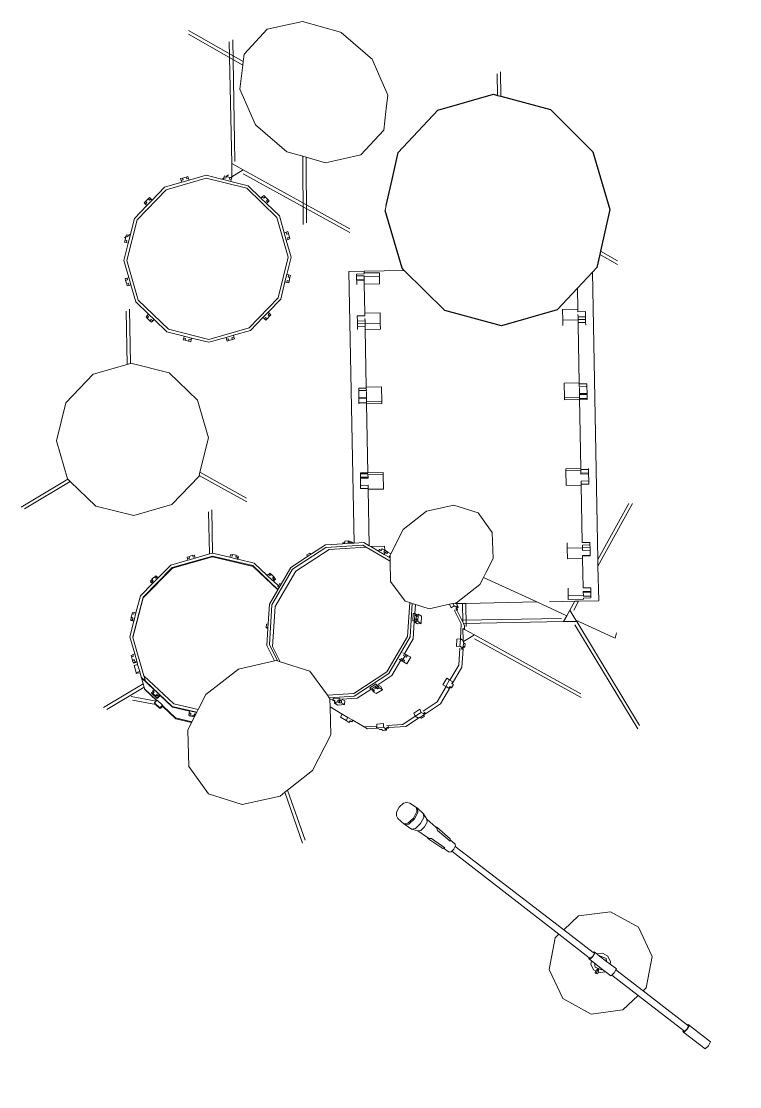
# Model space of a CAD drawing. Header units: millimetres. Extents: x 5003 to 5214, y 13585 to 13775.
# Drawn here: x 5008.7 to 5077.5, y 13588 to 13690 of the extents above; entities that cross this region are included whole.
import ezdxf

# ---------------------------------------------------------------- set-up
doc = ezdxf.new("R2010")
doc.units = ezdxf.units.MM
doc.layers.add('Musical Equipment', color=65, linetype='Continuous')

# ---------------------------------------------------------------- blocks, each defined once
blk = doc.blocks.new('Drum Kit')
at = {"lineweight": 0}
for p, q in [((-20.51, 21.57), (-30.49, 27.59)), ((-20.83, 21.4), (-30.81, 27.42)), ((-9.21, 26.92), (-15.21, 23.61)), ((-14.58, 23.6), (-9.22, 26.56)), ((-22.11, 25.26), (-21.61, 25.4)), ((-22.03, 25.04), (-22.11, 25.26)), ((-22.03, 25.04), (-20.39, 21.5)), ((14.62, 23.78), (13.67, 25.49)), ((14.94, 23.85), (14.04, 25.49)), ((-18.54, 23.68), (-18.58, 21.75)), ((-18.54, 23.68), (-15.21, 23.61)), ((-15.21, 23.61), (-14.58, 23.6)), ((-14.58, 23.6), (12.93, 23.07)), ((-18.26, 22.94), (-18.27, 22.21)), ((-18.08, 22.94), (-18.26, 22.94)), ((-18.08, 22.94), (-18.09, 22.21)), ((-18.08, 22.94), (-17.72, 22.93)), ((-17.72, 22.93), (-17.74, 22.2)), ((-17.63, 22.93), (-17.72, 22.93)), ((-17.65, 22.2), (-17.63, 22.93)), ((-17.28, 22.92), (-17.63, 22.93)), ((-17.3, 22.19), (-17.28, 22.92)), ((-14.23, 22.86), (-14.24, 22.14)), ((-14.19, 22.86), (-14.23, 22.86)), ((-14.19, 22.86), (-14.21, 22.13)), ((-13.7, 22.85), (-14.19, 22.86)), ((-13.7, 22.85), (-13.71, 22.13)), ((-13.7, 22.85), (-13.44, 22.85)), ((-13.44, 22.85), (-13.45, 22.12)), ((-13.19, 22.84), (-13.44, 22.85)), ((-13.21, 22.12), (-13.19, 22.84)), ((-12.94, 22.84), (-13.19, 22.84)), ((-12.95, 22.11), (-12.94, 22.84)), ((-7.36, 22.73), (-7.38, 22)), ((-7.06, 22.73), (-7.36, 22.73)), ((-7.06, 22.73), (-7.07, 22)), ((-6.38, 22.71), (-7.06, 22.73)), ((-6.38, 22.71), (-6.4, 21.98)), ((-6.38, 22.71), (-6.29, 22.71)), ((-6.29, 22.71), (-6.3, 21.98)), ((-5.95, 22.7), (-6.29, 22.71)), ((-5.97, 21.98), (-5.95, 22.7)), ((-5.86, 22.7), (-5.95, 22.7)), ((0.75, 22.58), (0.7, 20.39)), ((0.75, 22.58), (0.84, 22.57)), ((0.84, 22.57), (0.83, 21.85)), ((1.23, 22.57), (0.84, 22.57)), ((1.23, 22.57), (1.22, 21.84)), ((1.33, 22.57), (1.23, 22.57)), ((1.33, 22.57), (1.32, 21.84)), ((2.01, 22.55), (1.33, 22.57)), ((2.01, 22.55), (1.99, 21.82)), ((2.25, 22.55), (2.01, 22.55)), ((2.23, 21.82), (2.25, 22.55)), ((-22.18, 11.78), (-27.81, 21.99)), ((-21.81, 11.77), (-27.45, 21.98)), ((-20.51, 21.57), (-20.53, 20.31)), ((-20.39, 21.5), (-20.51, 21.57)), ((-19.58, 21.01), (-20.39, 21.5)), ((-18.58, 21.75), (-19.42, 21.29)), ((-18.58, 21.39), (-18.58, 21.75)), ((-18.38, 22.21), (-18.41, 20.76)), ((-18.27, 22.21), (-18.38, 22.21)), ((-18.09, 22.21), (-18, 22.21)), ((-18.03, 20.75), (-18, 22.21)), ((-18, 22.21), (-17.74, 22.2)), ((-17.74, 22.2), (-17.65, 22.2)), ((-17.3, 22.19), (-14.5, 22.14)), ((-14.5, 22.14), (-14.52, 20.68)), ((-14.24, 22.14), (-14.5, 22.14)), ((-14.21, 22.13), (-14.24, 22.14)), ((-13.71, 22.13), (-13.46, 22.12)), ((-13.49, 20.66), (-13.46, 22.12)), ((-13.46, 22.12), (-13.45, 22.12)), ((-13.45, 22.12), (-13.21, 22.12)), ((-12.95, 22.11), (-7.47, 22.01)), ((-7.47, 22.01), (-7.5, 20.55)), ((-7.38, 22), (-7.47, 22.01)), ((-7.07, 22), (-7.38, 22)), ((-6.4, 21.98), (-6.3, 21.98)), ((-6.3, 21.98), (-6.06, 21.98)), ((-6.09, 20.52), (-6.06, 21.98)), ((-6.06, 21.98), (-5.97, 21.98)), ((-5.9, 20.52), (-5.87, 21.97)), ((-5.87, 21.97), (0.83, 21.85)), ((0.92, 21.84), (0.83, 21.85)), ((0.92, 21.84), (0.89, 20.39)), ((1.22, 21.84), (0.92, 21.84)), ((1.32, 21.84), (1.22, 21.84)), ((1.32, 21.84), (1.9, 21.83)), ((1.99, 21.82), (2.23, 21.82)), ((2.23, 21.82), (2.33, 21.82)), ((2.3, 20.36), (2.33, 21.82)), ((7.85, 21.71), (2.33, 21.82)), ((7.85, 21.71), (8.11, 21.71)), ((7.87, 22.44), (8.13, 22.43)), ((8.13, 22.43), (8.11, 21.71)), ((8.37, 21.7), (8.11, 21.71)), ((8.41, 22.43), (8.13, 22.43)), ((8.37, 21.7), (8.34, 20.24)), ((8.4, 21.7), (8.37, 21.7)), ((8.41, 22.43), (8.4, 21.7)), ((8.66, 21.7), (8.4, 21.7)), ((8.67, 22.42), (8.41, 22.43)), ((8.67, 22.42), (8.66, 21.7)), ((8.66, 21.7), (8.89, 21.69)), ((9.17, 22.41), (8.67, 22.42)), ((9.17, 22.41), (9.15, 21.69)), ((9.15, 21.69), (9.4, 21.68)), ((9.37, 20.22), (9.4, 21.68)), ((11.4, 21.64), (9.4, 21.68)), ((-20.53, 20.31), (-19.98, 20.62)), ((-19.98, 20.62), (-19.51, 20.87)), ((-19.98, 20.62), (-18.65, 17.76)), ((-19.43, 20.92), (-19.58, 21.01)), ((-19.51, 20.87), (-19.43, 20.92)), ((-18.58, 21.39), (-19.43, 20.92)), ((-18.63, 18.97), (-18.58, 21.39)), ((-18.41, 20.76), (-18.03, 20.75)), ((-17.32, 20.74), (-18.03, 20.75)), ((-14.52, 20.68), (-13.49, 20.66)), ((-12.98, 20.65), (-13.49, 20.66)), ((-7.5, 20.55), (-6.09, 20.52)), ((-5.9, 20.52), (-6.09, 20.52)), ((-20.53, 20.31), (-20.71, 10.72)), ((-20.22, 20.12), (-20.4, 10.57)), ((0.7, 20.39), (0.89, 20.39)), ((0.89, 20.39), (2.3, 20.36)), ((7.83, 20.25), (8.34, 20.24)), ((8.34, 20.24), (9.37, 20.22)), ((-18.65, 17.76), (-18.78, 10.94)), ((-18.65, 17.76), (-16.29, 12.65)), ((29.79, 14.31), (32.13, 14.26)), ((-14.5, 13.56), (-15.81, 12.89)), ((-12, 13.49), (-14.5, 13.56)), ((-10.12, 12.12), (-12, 13.49)), ((29.87, 13.99), (31.94, 13.95)), ((-16.97, 12.3), (-18.72, 10.06)), ((-16.29, 12.65), (-16.97, 12.3)), ((-15.81, 12.89), (-16.29, 12.65)), ((-21.81, 11.77), (-22.44, 10.73)), ((-21.28, 10.81), (-21.81, 11.77)), ((-9.38, 9.81), (-10.12, 12.12)), ((-24.89, 10.58), (-26.49, 9.64)), ((-24.71, 10.27), (-26.14, 9.43)), ((-23.16, 10.69), (-24.89, 10.58)), ((-23.08, 10.37), (-24.71, 10.27)), ((-23.17, 10.53), (-23.16, 10.69)), ((-23.07, 10.53), (-23.16, 10.69)), ((-23.06, 10.69), (-23.07, 10.53)), ((-22.99, 10.7), (-23.06, 10.69)), ((-22.88, 10.38), (-23.06, 10.69)), ((-22.98, 10.86), (-22.99, 10.7)), ((-22.89, 10.7), (-22.99, 10.7)), ((-22.98, 10.86), (-22.65, 10.88)), ((-22.98, 10.86), (-22.89, 10.7)), ((-22.9, 10.06), (-22.88, 10.38)), ((-22.66, 10.72), (-22.89, 10.7)), ((-22.18, 10.43), (-22.88, 10.38)), ((-22.65, 10.88), (-22.56, 10.73)), ((-22.56, 10.73), (-22.44, 10.73)), ((-22.44, 10.73), (-22.46, 10.69)), ((-22.46, 10.69), (-22.34, 10.69)), ((-22.34, 10.69), (-22.18, 10.43)), ((-22.34, 10.69), (-21.2, 10.67)), ((-22.2, 10.1), (-22.18, 10.43)), ((-20.75, 10.52), (-22.18, 10.43)), ((-20.94, 10.83), (-21.28, 10.81)), ((-21.2, 10.67), (-21.28, 10.81)), ((-18.78, 10.94), (-21.01, 10.98)), ((-20.71, 10.72), (-20.94, 10.83)), ((-19.39, 9.85), (-20.75, 10.52)), ((-20.58, 10.66), (-20.71, 10.72)), ((-20.4, 10.57), (-20.58, 10.66)), ((-18.79, 10.62), (-20.58, 10.66)), ((-19.43, 10.09), (-20.4, 10.57)), ((-19.15, 10.23), (-19.25, 10.08)), ((-19.15, 10.23), (-18.87, 10.09)), ((-19.15, 10.23), (-19.06, 10.07)), ((-18.79, 10.62), (-18.8, 9.97)), ((-18.78, 10.94), (-18.79, 10.62)), ((-26.79, 9.47), (-28.4, 8.53)), ((-26.93, 9.36), (-26.78, 9.45)), ((-26.92, 9.34), (-26.93, 9.36)), ((-26.77, 9.43), (-26.92, 9.34)), ((-26.76, 9.07), (-26.92, 9.34)), ((-26.86, 9.58), (-26.56, 9.76)), ((-26.86, 9.58), (-26.79, 9.47)), ((-26.79, 9.47), (-26.78, 9.45)), ((-26.78, 9.45), (-26.77, 9.43)), ((-26.11, 9.39), (-26.74, 9.03)), ((-26.56, 9.76), (-26.49, 9.64)), ((-26.49, 9.64), (-26.48, 9.62)), ((-26.48, 9.62), (-26.31, 9.72)), ((-26.48, 9.62), (-26.47, 9.6)), ((-26.47, 9.6), (-26.3, 9.7)), ((-26.31, 9.72), (-26.3, 9.7)), ((-26.3, 9.7), (-26.14, 9.43)), ((-26.14, 9.43), (-26.11, 9.39)), ((-25.96, 9.12), (-26.11, 9.39)), ((-22.2, 10.1), (-22.9, 10.06)), ((-19.48, 10), (-19.43, 10.09)), ((-19.43, 10.09), (-19.39, 10.15)), ((-19.39, 10.15), (-19.25, 10.08)), ((-19.29, 10), (-19.39, 10.15)), ((-18.87, 9.38), (-19.31, 7.43)), ((-19.24, 10.08), (-19.29, 10)), ((-19.25, 10.08), (-19.24, 10.08)), ((-19.2, 10.14), (-19.24, 10.08)), ((-19.21, 9.54), (-19.02, 9.83)), ((-18.87, 9.38), (-19.21, 9.54)), ((-19.02, 9.83), (-19.2, 10.14)), ((-19.06, 10.07), (-19.2, 10.14)), ((-18.8, 9.72), (-19.02, 9.83)), ((-18.87, 10.09), (-18.8, 9.97)), ((-18.8, 9.72), (-18.87, 9.38)), ((-18.8, 9.97), (-18.78, 9.94)), ((-18.75, 9.92), (-18.8, 9.72)), ((-18.78, 9.94), (-18.75, 9.92)), ((-18.72, 10.06), (-18.75, 9.92)), ((-9.96, 7.18), (-9.38, 9.81)), ((-28.4, 8.53), (-29.35, 7.08)), ((-28.22, 8.22), (-29.11, 6.86)), ((-26.76, 9.07), (-28.22, 8.22)), ((-26.74, 9.03), (-26.76, 9.07)), ((-26.58, 8.76), (-26.74, 9.03)), ((-25.96, 9.12), (-26.58, 8.76)), ((-19.31, 7.43), (-18.88, 6.13)), ((-11.72, 4.94), (-9.96, 7.18)), ((-29.78, 6.42), (-30.57, 5.22)), ((-29.78, 6.71), (-29.6, 6.99)), ((-29.78, 6.71), (-29.69, 6.56)), ((-29.69, 6.56), (-29.78, 6.42)), ((-29.6, 6.11), (-29.78, 6.42)), ((-29.51, 6.84), (-29.64, 6.64)), ((-29.6, 6.99), (-29.51, 6.84)), ((-29.6, 6.99), (-29.45, 6.92)), ((-29.22, 6.69), (-29.6, 6.11)), ((-29.51, 6.84), (-29.45, 6.92)), ((-29.45, 6.92), (-29.4, 7)), ((-29.4, 7), (-29.35, 7.08)), ((-29.4, 7), (-29.22, 6.69)), ((-29.4, 7), (-29.26, 6.93)), ((-29.2, 7.01), (-29.35, 7.08)), ((-29.35, 7.08), (-29.26, 6.93)), ((-28.93, 6.55), (-29.31, 5.97)), ((-28.93, 6.55), (-29.22, 6.69)), ((-20.73, 6.33), (-20.71, 6.66)), ((-20.73, 6.33), (-20.55, 6.02)), ((-20.02, 6.7), (-20.71, 6.66)), ((-20.71, 6.66), (-20.53, 6.35)), ((-20.53, 6.35), (-20.54, 6.19)), ((-20.37, 6.2), (-20.54, 6.19)), ((-20.54, 6.19), (-20.45, 6.03)), ((-20.36, 6.36), (-20.53, 6.35)), ((-20.36, 6.36), (-20.37, 6.2)), ((-20.28, 6.04), (-20.37, 6.2)), ((-20.03, 6.38), (-20.36, 6.36)), ((-20.27, 6.2), (-20.36, 6.36)), ((-20.27, 6.2), (-20.28, 6.04)), ((-20.27, 6.2), (-19.94, 6.22)), ((-20.03, 6.38), (-19.83, 6.39)), ((-19.94, 6.22), (-20.03, 6.38)), ((-19.83, 6.39), (-20.02, 6.7)), ((-19.94, 6.22), (-19.95, 6.06)), ((-19.94, 6.22), (-19.84, 6.23)), ((-19.83, 6.39), (-19.84, 6.23)), ((-19.75, 6.07), (-19.84, 6.23)), ((-18.88, 6.13), (-19.75, 6.07)), ((-18.88, 6.13), (-18.78, 5.81)), ((-30.57, 5.22), (-30.67, 3.54)), ((-29.6, 6.11), (-30.39, 4.91)), ((-29.31, 5.97), (-29.6, 6.11)), ((-25.51, 3.57), (-22, 5.61)), ((-25.33, 3.4), (-21.94, 5.37)), ((-23.95, 5.67), (-24.57, 5.31)), ((-24.57, 5.31), (-24.39, 4.99)), ((-23.77, 5.36), (-23.95, 5.67)), ((-23.94, 5.25), (-23.77, 5.36)), ((-23.94, 5.25), (-23.86, 5.12)), ((-23.86, 5.12), (-23.69, 5.22)), ((-23.85, 5.1), (-23.86, 5.12)), ((-23.77, 5.36), (-23.69, 5.22)), ((-23.61, 5.09), (-23.69, 5.22)), ((-22.18, 5.92), (-23.61, 5.09)), ((-20.55, 6.02), (-22.18, 5.92)), ((-18.78, 5.81), (-22, 5.61)), ((-18.7, 5.58), (-21.94, 5.37)), ((-20.46, 5.87), (-20.45, 6.03)), ((-20.46, 5.87), (-19.76, 5.91)), ((-20.45, 6.03), (-20.28, 6.04)), ((-19.95, 6.06), (-20.28, 6.04)), ((-19.95, 6.06), (-19.75, 6.07)), ((-19.76, 5.91), (-19.75, 6.07)), ((-18.78, 5.81), (-18.7, 5.58)), ((-18.7, 5.58), (-18.56, 5.13)), ((-18.56, 5.13), (-16.68, 3.75)), ((-30.39, 4.91), (-30.48, 3.39)), ((-24.23, 4.73), (-25.69, 3.88)), ((-24.24, 5.08), (-24.39, 4.99)), ((-24.39, 4.99), (-24.31, 4.86)), ((-24.16, 4.95), (-24.31, 4.86)), ((-24.31, 4.86), (-24.23, 4.73)), ((-24.24, 5.08), (-24.16, 4.95)), ((-24.23, 4.73), (-24.22, 4.71)), ((-24.22, 4.71), (-24.07, 4.79)), ((-24.14, 4.57), (-24.22, 4.71)), ((-24.15, 4.93), (-24.16, 4.95)), ((-24.15, 4.93), (-23.85, 5.1)), ((-24.15, 4.93), (-24.07, 4.79)), ((-23.85, 5.1), (-23.77, 4.97)), ((-23.77, 4.97), (-23.6, 5.07)), ((-23.6, 5.07), (-23.61, 5.09)), ((-23.52, 4.93), (-23.6, 5.07)), ((-14.04, 3.76), (-11.72, 4.94)), ((13.11, 5.06), (13.04, 1.21)), ((-30.95, 3.03), (-30.93, 3.35)), ((-30.93, 3.35), (-30.84, 3.19)), ((-30.93, 3.35), (-30.83, 3.35)), ((-30.84, 3.19), (-30.83, 3.35)), ((-30.83, 3.37), (-30.75, 3.38)), ((-30.83, 3.37), (-30.65, 3.06)), ((-30.83, 3.35), (-30.83, 3.37)), ((-30.75, 3.38), (-30.74, 3.54)), ((-30.75, 3.38), (-30.65, 3.38)), ((-30.74, 3.54), (-30.65, 3.38)), ((-30.67, 3.54), (-30.74, 3.54)), ((-30.57, 3.55), (-30.67, 3.54)), ((-30.3, 3.08), (-30.65, 3.06)), ((-30.3, 3.08), (-30.34, 2.44)), ((-25.51, 3.57), (-27.68, 0.25)), ((-25.33, 3.4), (-27.42, 0.21)), ((-25.69, 3.88), (-26.58, 2.51)), ((-16.68, 3.75), (-14.73, 3.7)), ((-13.4, 1.41), (-14.73, 3.7)), ((-14.73, 3.7), (-14.41, 3.69)), ((-14.41, 3.69), (-14.21, 3.69)), ((-14.36, 3.6), (-14.41, 3.69)), ((-14.36, 3.6), (-14.21, 3.69)), ((-14.09, 3.13), (-14.36, 3.6)), ((-14.21, 3.69), (-14.18, 3.69)), ((-14.18, 3.69), (-14.04, 3.76)), ((-14.09, 3.13), (-13.93, 3.22)), ((-13.78, 2.6), (-14.09, 3.13)), ((-14.04, 3.76), (-13.87, 3.47)), ((-13.87, 3.47), (-14.02, 3.38)), ((-14.02, 3.38), (-13.95, 3.25)), ((-13.79, 3.34), (-13.95, 3.25)), ((-13.95, 3.25), (-13.93, 3.22)), ((-13.93, 3.22), (-13.86, 3.09)), ((-13.79, 3.34), (-13.87, 3.47)), ((-13.7, 3.19), (-13.86, 3.09)), ((-13.7, 3.19), (-13.79, 3.34)), ((-13.7, 3.19), (-13.7, 3.18)), ((-13.31, 3.17), (-13.7, 3.18)), ((-13.7, 3.18), (-13.55, 2.93)), ((-13.31, 3.17), (-13.34, 1.85)), ((-7.86, 1.61), (-7.83, 3.07)), ((-7.83, 3.07), (-6.42, 3.04)), ((18.85, 3.22), (19.34, 3.33)), ((26.55, 3.09), (24.18, 0.9)), ((28.34, 3.3), (26.55, 3.09)), ((29.9, 3.49), (28.34, 3.3)), ((30.34, 3.3), (29.9, 3.49)), ((31.93, 2.6), (30.34, 3.3)), ((-30.95, 3.03), (-30.86, 2.88)), ((-30.86, 2.88), (-30.87, 2.72)), ((-30.73, 2.5), (-30.87, 2.72)), ((-30.73, 2.5), (-30.79, 1.54)), ((-30.69, 2.41), (-30.73, 2.5)), ((-30.65, 3.06), (-30.69, 2.41)), ((-30.54, 2.42), (-30.69, 2.41)), ((-30.54, 2.42), (-30.61, 1.23)), ((-30.34, 2.44), (-30.54, 2.42)), ((-27.05, 2.96), (-27.43, 2.38)), ((-27.43, 2.38), (-27.25, 2.07)), ((-27.16, 2.21), (-27.25, 2.07)), ((-27.25, 2.07), (-27.11, 2)), ((-27.07, 2.06), (-27.16, 2.21)), ((-27.07, 2.06), (-27.11, 2)), ((-27.07, 2.06), (-26.89, 2.34)), ((-27.07, 2.06), (-26.93, 1.99)), ((-26.76, 2.82), (-27.05, 2.96)), ((-26.87, 2.65), (-27.05, 2.96)), ((-26.98, 2.49), (-26.87, 2.65)), ((-26.89, 2.34), (-26.98, 2.49)), ((-26.98, 2.49), (-26.83, 2.42)), ((-26.74, 2.26), (-26.93, 1.99)), ((-26.89, 2.34), (-26.74, 2.26)), ((-26.87, 2.65), (-26.73, 2.58)), ((-26.87, 1.77), (-26.49, 2.36)), ((-26.83, 2.42), (-26.73, 2.58)), ((-26.74, 2.26), (-26.83, 2.42)), ((-26.58, 2.51), (-26.76, 2.82)), ((-26.74, 2.26), (-26.64, 2.43)), ((-26.64, 2.43), (-26.73, 2.58)), ((-26.49, 2.36), (-26.64, 2.43)), ((-13.78, 2.6), (-13.62, 2.69)), ((-13.34, 1.85), (-13.78, 2.6)), ((-13.55, 2.93), (-13.71, 2.84)), ((-13.71, 2.84), (-13.62, 2.69)), ((-6.42, 3.04), (-6.45, 1.58)), ((-6.24, 3.03), (-6.42, 3.04)), ((-6.24, 3.03), (-6.27, 1.58)), ((0.34, 1.45), (0.37, 2.91)), ((0.37, 2.91), (0.56, 2.9)), ((0.53, 1.45), (0.56, 2.9)), ((0.56, 2.9), (1.96, 2.88)), ((1.96, 2.88), (1.94, 1.42)), ((7.46, 1.31), (7.49, 2.77)), ((7.49, 2.77), (8.01, 2.76)), ((7.98, 1.3), (8.01, 2.76)), ((8.01, 2.76), (9.03, 2.74)), ((9.03, 2.74), (9.01, 1.28)), ((11.78, 1.23), (11.81, 2.69)), ((11.81, 2.69), (12.89, 2.67)), ((12.49, 1.22), (12.51, 2.67)), ((12.89, 2.67), (12.86, 1.21)), ((33.33, 1.99), (31.93, 2.6)), ((-30.61, 1.23), (-30.79, 1.54)), ((-29.97, 0.12), (-30.61, 1.23)), ((-27.02, 1.85), (-27.86, 0.56)), ((-27.11, 2), (-27.02, 1.85)), ((-27.02, 1.85), (-26.93, 1.99)), ((-26.87, 1.77), (-27.02, 1.85)), ((-13.61, -2.14), (-13.4, 1.41)), ((-13.43, -2.45), (-13.21, 1.1)), ((-13.4, 1.41), (-13.21, 1.1)), ((-13.26, 1.71), (-13.34, 1.85)), ((-13.26, 1.71), (-7.86, 1.61)), ((-12.95, 1.18), (-13.26, 1.71)), ((-13.01, 0.25), (-12.95, 1.18)), ((-7.77, 1.61), (-7.86, 1.61)), ((-7.78, 0.88), (-7.77, 1.61)), ((-7.47, 1.6), (-7.77, 1.61)), ((-7.48, 0.87), (-7.47, 1.6)), ((-6.8, 0.86), (-6.79, 1.59)), ((-6.79, 1.59), (-6.7, 1.59)), ((-6.71, 0.86), (-6.7, 1.59)), ((-6.7, 1.59), (-6.45, 1.58)), ((-6.45, 1.58), (-6.36, 1.58)), ((-6.36, 1.58), (-6.37, 0.85)), ((-6.27, 1.58), (-6.28, 0.85)), ((-6.27, 1.58), (0.34, 1.45)), ((0.34, 1.45), (0.44, 1.45)), ((0.42, 0.72), (0.44, 1.45)), ((0.53, 1.45), (0.44, 1.45)), ((0.83, 1.44), (0.53, 1.45)), ((0.82, 0.71), (0.83, 1.44)), ((0.92, 1.44), (0.83, 1.44)), ((0.91, 0.71), (0.92, 1.44)), ((0.92, 1.44), (1.51, 1.43)), ((1.59, 0.7), (1.6, 1.43)), ((1.6, 1.43), (1.84, 1.42)), ((1.84, 1.42), (1.83, 0.69)), ((1.84, 1.42), (1.94, 1.42)), ((7.46, 1.31), (1.94, 1.42)), ((7.46, 1.31), (7.72, 1.31)), ((7.71, 0.58), (7.72, 1.31)), ((7.98, 1.3), (7.72, 1.31)), ((8.01, 1.3), (7.98, 1.3)), ((7.99, 0.58), (8.01, 1.3)), ((8.27, 1.3), (8.01, 1.3)), ((8.25, 0.57), (8.27, 1.3)), ((8.27, 1.3), (8.5, 1.29)), ((8.75, 0.56), (8.76, 1.29)), ((8.76, 1.29), (9.01, 1.28)), ((11.78, 1.23), (9.01, 1.28)), ((11.78, 1.23), (12.13, 1.22)), ((12.12, 0.5), (12.13, 1.22)), ((12.24, 1.22), (12.13, 1.22)), ((12.22, 0.49), (12.24, 1.22)), ((12.49, 1.22), (12.24, 1.22)), ((12.59, 1.22), (12.49, 1.22)), ((12.58, 0.49), (12.59, 1.22)), ((12.76, 0.48), (12.77, 1.21)), ((12.77, 1.21), (12.86, 1.21)), ((12.86, 1.21), (13.04, 1.21)), ((13.04, 1.21), (13.01, -0.25)), ((33.7, 1.56), (33.33, 1.99)), ((33.92, 1.31), (33.7, 1.56)), ((35.91, -1), (33.92, 1.31)), ((-29.97, 0.12), (-30.12, 0.03)), ((-30.03, -0.12), (-30.12, 0.03)), ((-29.7, -0.34), (-29.97, 0.12)), ((-27.86, 0.56), (-27.95, -0.95)), ((-27.68, 0.25), (-27.82, -2.13)), ((-27.42, 0.21), (-27.57, -2.31)), ((-13.02, -0.02), (-13.01, 0.22)), ((-13.01, 0.22), (-13.01, 0.25)), ((-13.01, 0.25), (13.01, -0.25)), ((-13.01, 0.22), (-12.88, -0.01)), ((-7.48, 0.87), (-7.78, 0.88)), ((-6.8, 0.86), (-7.48, 0.87)), ((-6.8, 0.86), (-6.71, 0.86)), ((-6.37, 0.85), (-6.71, 0.86)), ((-6.28, 0.85), (-6.37, 0.85)), ((0.33, 0.72), (0.42, 0.72)), ((0.82, 0.71), (0.42, 0.72)), ((0.91, 0.71), (0.82, 0.71)), ((1.59, 0.7), (0.91, 0.71)), ((1.83, 0.69), (1.59, 0.7)), ((7.45, 0.59), (7.71, 0.58)), ((7.99, 0.58), (7.71, 0.58)), ((8.25, 0.57), (7.99, 0.58)), ((8.75, 0.56), (8.25, 0.57)), ((11.77, 0.5), (12.12, 0.5)), ((12.22, 0.49), (12.12, 0.5)), ((12.58, 0.49), (12.22, 0.49)), ((12.76, 0.48), (12.58, 0.49)), ((24.18, 0.9), (23.42, -2.5)), ((-30.19, -0.21), (-30.03, -0.12)), ((-30.19, -0.21), (-30.03, -0.12)), ((-30.19, -0.21), (-30.19, -0.21)), ((-30.19, -0.21), (-30.01, -0.52)), ((-30.03, -0.12), (-30.03, -0.12)), ((-29.7, -0.34), (-30.01, -0.52)), ((-30.01, -0.52), (-29.69, -1.06)), ((-29.38, -0.88), (-29.7, -0.34)), ((-29.38, -0.88), (-29.69, -1.06)), ((-28.7, -2.05), (-29.38, -0.88)), ((-28.48, -0.66), (-28.52, -1.31)), ((-28.13, -0.64), (-28.48, -0.66)), ((-28.3, -0.97), (-28.48, -0.66)), ((-28.31, -1.16), (-28.3, -0.97)), ((-28.3, -0.97), (-28.12, -0.96)), ((-27.95, -0.95), (-28.13, -0.64)), ((-28.13, -1.14), (-28.12, -0.96)), ((-28.03, -1.12), (-28.12, -0.96)), ((-13.17, -2.5), (-13.07, -0.82)), ((-13.07, -0.82), (-13.03, -0.18)), ((-13.07, -0.82), (-13, -0.82)), ((-13.03, -0.06), (-13.02, -0.02)), ((-13.03, -0.06), (-12.96, -0.17)), ((-13.03, -0.18), (-13.03, -0.06)), ((-13.03, -0.18), (-12.96, -0.17)), ((-12.88, -0.01), (-13.02, -0.02)), ((-12.99, -0.66), (-13, -0.82)), ((-12.91, -0.63), (-12.99, -0.64)), ((-12.99, -0.64), (-12.99, -0.66)), ((-12.92, -0.65), (-12.99, -0.66)), ((-12.96, -0.17), (-12.97, -0.33)), ((-12.8, -0.32), (-12.97, -0.33)), ((-12.89, -0.16), (-12.96, -0.17)), ((-12.96, -0.17), (-12.96, -0.17)), ((-12.91, -0.63), (-12.92, -0.65)), ((-12.81, -0.63), (-12.91, -0.63)), ((-12.89, -0.16), (-12.88, -0.01)), ((-12.8, -0.32), (-12.89, -0.16)), ((-12.8, -0.32), (-12.81, -0.63)), ((22.36, -10.36), (16.73, -0.16)), ((22.73, -10.37), (17.09, -0.16)), ((35.93, -1.05), (35.91, -1)), ((-31.38, -1.98), (-34.8, -3.72)), ((-28.7, -2.05), (-31.38, -1.98)), ((-28.52, -1.31), (-28.34, -1.62)), ((-28.33, -1.47), (-28.34, -1.62)), ((-28.34, -1.62), (-28.24, -1.61)), ((-28.24, -1.61), (-28.33, -1.47)), ((-28.31, -1.16), (-28.13, -1.14)), ((-28.22, -1.31), (-28.31, -1.16)), ((-28.24, -1.62), (-28.22, -1.31)), ((-28.24, -1.62), (-28.24, -1.61)), ((-28.24, -1.62), (-28.16, -1.62)), ((-28.22, -1.31), (-28.04, -1.3)), ((-28.16, -1.62), (-28.06, -1.61)), ((-28.16, -1.62), (-28.07, -1.77)), ((-28.04, -1.3), (-28.13, -1.14)), ((-28.07, -1.77), (-28.06, -1.61)), ((-28, -1.76), (-28.07, -1.77)), ((-28.04, -1.3), (-28.03, -1.12)), ((-27.86, -1.11), (-28.03, -1.12)), ((-28, -1.76), (-28.02, -2.07)), ((-27.9, -1.75), (-28, -1.76)), ((-27.9, -1.75), (-27.86, -1.11)), ((36.96, -4.69), (35.93, -1.05)), ((-28.02, -2.07), (-28.7, -2.05)), ((-27.9, -2.07), (-28.02, -2.07)), ((-27.82, -2.13), (-27.9, -2.07)), ((-27.57, -2.31), (-27.82, -2.13)), ((-25.29, -3.98), (-27.57, -2.31)), ((-15.71, -5.34), (-13.61, -2.14)), ((-15.52, -5.65), (-13.43, -2.45)), ((-14.05, -3.84), (-13.17, -2.5)), ((23.42, -2.5), (23.95, -4.35)), ((-34.8, -3.72), (-36.68, -6.12)), ((-24.37, -6.83), (-25.29, -3.98)), ((-14.29, -4.2), (-14.11, -3.92)), ((-13.96, -3.99), (-14.14, -4.27)), ((-14.11, -3.92), (-14.05, -3.84)), ((-13.96, -3.99), (-14.11, -3.92)), ((-13.96, -3.99), (-14.05, -3.84)), ((-41.74, -4.69), (-36.88, -6.38)), ((-36.68, -6.12), (-41.47, -4.45)), ((-15.34, -5.82), (-14.29, -4.2)), ((-14.14, -4.27), (-14.29, -4.2)), ((17.49, -4.63), (24.04, -4.66)), ((23.95, -4.35), (17.68, -4.31)), ((23.95, -4.35), (24.04, -4.66)), ((24.04, -4.66), (24.47, -6.19)), ((36.2, -8.09), (36.96, -4.69)), ((-36.68, -6.12), (-36.88, -6.38)), ((-19.09, -7.31), (-15.71, -5.34)), ((-18.91, -7.62), (-15.52, -5.65)), ((-16.95, -6.75), (-15.34, -5.82)), ((14.37, -6.06), (10.48, -7.03)), ((12.09, -5.97), (11.92, -6.01)), ((11.92, -6.01), (11.96, -6.19)), ((12.09, -5.97), (12.43, -5.89)), ((12.09, -5.97), (12.13, -6.15)), ((12.43, -5.89), (12.63, -5.84)), ((12.43, -5.89), (12.47, -6.06)), ((12.47, -6.06), (12.67, -6.01)), ((12.63, -5.84), (12.67, -6.01)), ((12.71, -6.19), (12.67, -6.01)), ((14.37, -5.78), (12.71, -6.19)), ((16.02, -6.25), (14.37, -5.78)), ((14.37, -6.06), (18.19, -7.15)), ((16.02, -6.25), (16.07, -6.07)), ((16.12, -5.9), (16.07, -6.07)), ((16.07, -6.07), (16.23, -6.12)), ((16.28, -5.95), (16.12, -5.9)), ((16.28, -5.95), (16.23, -6.12)), ((16.28, -5.95), (16.62, -6.04)), ((16.62, -6.04), (16.57, -6.22)), ((16.62, -6.04), (16.82, -6.1)), ((16.82, -6.1), (16.77, -6.27)), ((-37.24, -6.83), (-38.05, -10.48)), ((-36.88, -6.38), (-37.24, -6.83)), ((-24.37, -6.83), (-22.9, -7.55)), ((-24.28, -7.1), (-24.37, -6.83)), ((-24.28, -7.1), (-22.72, -7.86)), ((-24.26, -7.18), (-24.28, -7.1)), ((-18.85, -7.86), (-17.48, -7.06)), ((-17.48, -7.06), (-17.45, -7.04)), ((-15.24, -9.43), (-17.48, -7.06)), ((-17.45, -7.04), (-17.25, -6.92)), ((-15.17, -9.45), (-17.45, -7.04)), ((-16.95, -6.75), (-17.25, -6.92)), ((-17.18, -7.04), (-17.25, -6.92)), ((-17.11, -7), (-17.18, -7.04)), ((-16.88, -6.86), (-17.11, -7)), ((-16.66, -7.47), (-17.11, -7)), ((-16.88, -6.86), (-16.95, -6.75)), ((10.48, -7.03), (7.61, -9.81)), ((10.35, -6.78), (9.12, -7.97)), ((12.01, -6.37), (10.35, -6.78)), ((11.96, -6.19), (12.13, -6.15)), ((12.01, -6.37), (11.96, -6.19)), ((12.71, -6.19), (12.01, -6.37)), ((16.02, -6.25), (16.72, -6.45)), ((16.57, -6.22), (16.77, -6.27)), ((16.72, -6.45), (16.77, -6.27)), ((18.33, -6.91), (16.72, -6.45)), ((19.52, -8.14), (18.33, -6.91)), ((24.47, -6.19), (27.06, -9.18)), ((-25.07, -10.83), (-24.3, -7.38)), ((-24.3, -7.38), (-24.26, -7.18)), ((-24.3, -7.38), (-22.81, -8.11)), ((-22.9, -7.55), (-19.09, -7.31)), ((-22.81, -8.11), (-21.18, -8.01)), ((-22.72, -7.86), (-18.91, -7.62)), ((-21.18, -8.01), (-21.08, -8)), ((-21.09, -8.16), (-21.18, -8.01)), ((-21.09, -8.16), (-21.08, -8)), ((-20.76, -8.14), (-21.09, -8.16)), ((-21.08, -8), (-20.75, -7.98)), ((-20.76, -8.14), (-20.75, -7.98)), ((-20.75, -7.98), (-18.85, -7.86)), ((-16.66, -7.47), (-16.46, -7.27)), ((-16.59, -7.55), (-16.66, -7.47)), ((-16.59, -7.55), (-16.48, -7.43)), ((-16.1, -8.07), (-16.59, -7.55)), ((-16.39, -7.3), (-16.51, -7.42)), ((-16.51, -7.42), (-16.48, -7.43)), ((-16.48, -7.43), (-16.38, -7.53)), ((-16.46, -7.27), (-16.39, -7.3)), ((-16.27, -7.42), (-16.39, -7.3)), ((-16.27, -7.42), (-16.38, -7.53)), ((-16.38, -7.53), (-16.36, -7.56)), ((-16.23, -7.43), (-16.36, -7.56)), ((-16.23, -7.43), (-16.27, -7.42)), ((-16.23, -7.43), (-16, -7.68)), ((-16.01, -7.69), (-16.12, -7.81)), ((-16.12, -7.81), (-16.01, -7.93)), ((-16.1, -8.07), (-15.99, -7.95)), ((-14.92, -9.31), (-16.1, -8.07)), ((-16, -7.68), (-16.01, -7.69)), ((-16.01, -7.69), (-15.89, -7.82)), ((-15.89, -7.82), (-16.01, -7.93)), ((-16.01, -7.93), (-15.99, -7.95)), ((8.47, -8.09), (8.34, -8.21)), ((8.47, -8.09), (8.72, -7.85)), ((8.47, -8.09), (8.59, -8.22)), ((9.12, -7.97), (8.59, -8.48)), ((8.72, -7.85), (8.86, -7.71)), ((8.72, -7.85), (8.84, -7.98)), ((8.84, -7.98), (8.99, -7.84)), ((8.86, -7.71), (8.99, -7.84)), ((9.12, -7.97), (8.99, -7.84)), ((20.97, -10.03), (18.19, -7.15)), ((19.52, -8.14), (19.65, -8.01)), ((20.03, -8.67), (19.52, -8.14)), ((19.78, -7.89), (19.65, -8.01)), ((19.65, -8.01), (19.77, -8.14)), ((19.9, -8.01), (19.77, -8.14)), ((19.9, -8.01), (19.78, -7.89)), ((19.9, -8.01), (20.15, -8.27)), ((33.83, -10.28), (36.2, -8.09)), ((8.59, -8.48), (7.36, -9.66)), ((8.34, -8.21), (8.47, -8.34)), ((8.47, -8.34), (8.59, -8.22)), ((8.59, -8.48), (8.47, -8.34)), ((20.15, -8.27), (20.02, -8.39)), ((20.02, -8.39), (20.16, -8.54)), ((20.03, -8.67), (20.16, -8.54)), ((21.21, -9.9), (20.03, -8.67)), ((20.15, -8.27), (20.29, -8.41)), ((20.29, -8.41), (20.16, -8.54)), ((27.06, -9.18), (30.48, -10.68)), ((-14.32, -13.3), (-15.24, -9.43)), ((-14.25, -13.32), (-15.17, -9.45)), ((-14.55, -10.89), (-14.92, -9.31)), ((-9.06, -10.03), (-6.55, -14.58)), ((-6.23, -14.51), (-8.7, -10.04)), ((7.61, -9.81), (6.5, -13.66)), ((7.36, -9.66), (6.89, -11.31)), ((21.94, -13.92), (20.97, -10.03)), ((21.63, -11.55), (21.21, -9.9)), ((-38.05, -10.48), (-37.01, -13.69)), ((-27.51, -13.94), (-25.07, -10.83)), ((-14.55, -10.89), (-14.33, -10.83)), ((-14.54, -10.95), (-14.55, -10.89)), ((-14.54, -10.95), (-14.4, -10.91)), ((-14.37, -11.65), (-14.54, -10.95)), ((-14.26, -10.85), (-14.43, -10.9)), ((-14.43, -10.9), (-14.4, -10.91)), ((-14.4, -10.91), (-14.36, -11.06)), ((-14.22, -11.02), (-14.36, -11.06)), ((-14.36, -11.06), (-14.35, -11.08)), ((-14.18, -11.03), (-14.35, -11.08)), ((-14.33, -10.83), (-14.26, -10.85)), ((-14.22, -11.02), (-14.26, -10.85)), ((-14.18, -11.03), (-14.22, -11.02)), ((-14.18, -11.03), (-14.1, -11.37)), ((6.49, -11.4), (6.54, -11.21)), ((6.54, -11.21), (6.72, -11.26)), ((22.73, -10.37), (22.08, -11.45)), ((23.34, -11.47), (22.73, -10.37)), ((23.53, -11.16), (35.18, -11.38)), ((30.48, -10.68), (32.77, -10.4)), ((32.77, -10.4), (33.11, -10.36)), ((32.77, -10.4), (35.73, -15.6)), ((33.11, -10.36), (33.83, -10.28)), ((36.1, -15.6), (33.11, -10.36)), ((-14.37, -11.65), (-14.23, -11.61)), ((-13.97, -13.3), (-14.37, -11.65)), ((-14.13, -11.38), (-14.27, -11.42)), ((-14.27, -11.42), (-14.23, -11.59)), ((-14.09, -11.56), (-14.23, -11.59)), ((-14.23, -11.59), (-14.23, -11.61)), ((-14.1, -11.37), (-14.13, -11.38)), ((-14.13, -11.38), (-14.09, -11.56)), ((6.69, -12.01), (6.22, -13.65)), ((6.39, -11.74), (6.34, -11.91)), ((6.34, -11.91), (6.52, -11.96)), ((6.39, -11.74), (6.49, -11.4)), ((6.39, -11.74), (6.56, -11.79)), ((6.49, -11.4), (6.66, -11.45)), ((6.52, -11.96), (6.56, -11.79)), ((6.69, -12.01), (6.52, -11.96)), ((6.66, -11.45), (6.72, -11.26)), ((6.89, -11.31), (6.69, -12.01)), ((6.89, -11.31), (6.72, -11.26)), ((21.63, -11.55), (21.81, -11.51)), ((21.8, -12.26), (21.63, -11.55)), ((21.8, -12.26), (21.98, -12.22)), ((21.98, -11.47), (21.81, -11.51)), ((21.81, -11.51), (21.85, -11.68)), ((22.02, -11.64), (21.85, -11.68)), ((21.85, -12.44), (21.98, -12.22)), ((22.11, -11.98), (21.93, -12.02)), ((21.93, -12.02), (21.98, -12.22)), ((22.01, -11.57), (21.98, -11.47)), ((22.16, -12.17), (21.98, -12.22)), ((22.01, -11.57), (22.08, -11.45)), ((22.02, -11.64), (22.01, -11.57)), ((22.02, -11.64), (22.11, -11.98)), ((22.08, -11.45), (23.34, -11.47)), ((22.11, -12), (22.25, -11.77)), ((22.11, -11.98), (22.11, -12)), ((22.11, -12), (22.16, -12.17)), ((23.34, -11.47), (34.99, -11.7)), ((21.85, -12.44), (21.8, -12.26)), ((22.22, -13.92), (21.85, -12.44)), ((-37.01, -13.69), (-34.4, -15.59)), ((-28.96, -14.69), (-27.51, -13.94)), ((-15.42, -17.15), (-14.32, -13.3)), ((-15.35, -17.17), (-14.25, -13.32)), ((-14.44, -14.97), (-14.05, -13.61)), ((-14.05, -13.61), (-13.97, -13.32)), ((-14.05, -13.61), (-10.01, -13.69)), ((-13.97, -13.32), (-13.97, -13.3)), ((-9.82, -13.38), (-13.97, -13.3)), ((-2.94, -13.69), (-6.23, -14.51)), ((0.68, -14.74), (-2.94, -13.69)), ((6.22, -13.65), (6.63, -15.31)), ((6.5, -13.66), (7.47, -17.54)), ((20.83, -17.76), (21.94, -13.92)), ((21.75, -15.56), (22.22, -13.92)), ((-30.19, -15.32), (-30.13, -15.28)), ((-30.13, -15.28), (-29.66, -15.04)), ((-30.13, -15.28), (-29.76, -16.85)), ((-29.66, -15.04), (-29.6, -15.01)), ((-29.66, -15.04), (-29.54, -15.56)), ((-29.6, -15.01), (-29.43, -14.93)), ((-29.58, -15.08), (-29.6, -15.01)), ((-29.58, -15.08), (-29.41, -15.03)), ((-29.55, -15.09), (-29.58, -15.08)), ((-29.55, -15.09), (-29.37, -15.04)), ((-29.47, -15.43), (-29.55, -15.09)), ((-29.43, -14.93), (-29.4, -14.91)), ((-29.41, -15.03), (-29.43, -14.93)), ((-29.37, -15.04), (-29.41, -15.03)), ((-29.4, -14.91), (-29.24, -14.83)), ((-29.37, -15.04), (-29.4, -14.91)), ((-29.24, -14.83), (-29.21, -14.81)), ((-29.08, -15.5), (-29.24, -14.83)), ((-29.21, -14.81), (-28.96, -14.69)), ((-29.21, -14.81), (-28.65, -17.17)), ((-28.96, -14.69), (-28.41, -17.03)), ((-14.64, -15.67), (-14.44, -14.97)), ((-14.44, -14.97), (-14.31, -15)), ((-14.31, -15), (-14.35, -15.17)), ((-14.22, -15.21), (-14.35, -15.17)), ((-14.17, -15.04), (-14.31, -15)), ((-14.18, -15.22), (-14.28, -15.56)), ((-14.22, -15.21), (-14.17, -15.04)), ((-14.18, -15.22), (-14.22, -15.21)), ((-6.6, -14.6), (-9.32, -17.21)), ((-6.55, -14.58), (-6.6, -14.6)), ((-6.23, -14.51), (-6.55, -14.58)), ((3.3, -17.45), (0.68, -14.74)), ((-34.4, -15.59), (-30.92, -15.69)), ((-30.92, -15.69), (-30.19, -15.32)), ((-30.19, -15.32), (-29.83, -16.83)), ((-29.54, -15.56), (-29.46, -15.58)), ((-29.47, -15.43), (-29.5, -15.42)), ((-29.5, -15.42), (-29.46, -15.58)), ((-29.47, -15.43), (-29.32, -15.39)), ((-29.46, -15.58), (-29.29, -15.54)), ((-29.32, -15.39), (-29.29, -15.38)), ((-29.32, -15.39), (-29.29, -15.54)), ((-29.25, -15.55), (-29.29, -15.38)), ((-29.29, -15.54), (-29.25, -15.55)), ((-29.11, -15.51), (-29.25, -15.55)), ((-29.08, -15.5), (-29.11, -15.51)), ((-29.11, -15.51), (-28.72, -17.15)), ((-15.11, -17.31), (-14.64, -15.67)), ((-14.64, -15.67), (-14.51, -15.7)), ((-14.45, -15.51), (-14.51, -15.7)), ((-14.37, -15.74), (-14.51, -15.7)), ((-14.32, -15.55), (-14.45, -15.51)), ((-14.32, -15.55), (-14.37, -15.74)), ((-14.28, -15.56), (-14.32, -15.55)), ((6.28, -15.4), (6.46, -15.35)), ((6.33, -15.6), (6.28, -15.4)), ((6.33, -15.6), (6.51, -15.55)), ((6.42, -15.94), (6.33, -15.6)), ((6.42, -15.94), (6.59, -15.89)), ((6.42, -15.94), (6.46, -16.11)), ((6.63, -15.31), (6.46, -15.35)), ((6.51, -15.55), (6.46, -15.35)), ((6.46, -16.11), (6.63, -16.06)), ((6.63, -16.06), (6.59, -15.89)), ((6.63, -15.31), (6.81, -16.02)), ((6.81, -16.02), (6.63, -16.06)), ((6.81, -16.02), (7.23, -17.68)), ((21.08, -17.91), (21.55, -16.26)), ((21.55, -16.26), (21.75, -15.56)), ((21.55, -16.26), (21.72, -16.31)), ((21.78, -16.12), (21.72, -16.31)), ((21.9, -16.37), (21.72, -16.31)), ((21.75, -15.56), (21.92, -15.61)), ((21.95, -16.17), (21.78, -16.12)), ((21.92, -15.61), (21.87, -15.78)), ((22.05, -15.83), (21.87, -15.78)), ((21.95, -16.17), (21.9, -16.37)), ((22.1, -15.66), (21.92, -15.61)), ((22.05, -15.83), (21.95, -16.17)), ((22.05, -15.83), (22.1, -15.66)), ((-29.83, -16.83), (-28.66, -18.07)), ((-29.76, -16.85), (-28.61, -18.07)), ((-28.72, -17.15), (-27.57, -18.37)), ((-28.65, -17.17), (-26.22, -19.74)), ((-28.41, -17.03), (-25.71, -19.89)), ((-18.25, -19.94), (-15.42, -17.15)), ((-18.18, -19.96), (-15.35, -17.17)), ((-16.34, -18.52), (-15.11, -17.31)), ((-9.32, -17.21), (-10.36, -20.84)), ((-28.86, -18.32), (-28.75, -18.21)), ((-28.86, -18.32), (-28.79, -18.35)), ((-28.75, -18.45), (-28.86, -18.32)), ((-28.53, -18.09), (-28.79, -18.35)), ((-28.79, -18.35), (-28.3, -18.87)), ((-28.66, -18.07), (-28.77, -18.19)), ((-28.77, -18.19), (-28.73, -18.2)), ((-28.75, -18.21), (-28.77, -18.19)), ((-28.75, -18.21), (-28.73, -18.2)), ((-28.64, -18.06), (-28.66, -18.07)), ((-28.61, -18.07), (-28.53, -18.09)), ((-28.53, -18.09), (-28.04, -18.61)), ((-27.64, -18.35), (-27.9, -18.6)), ((4.21, -21.12), (3.3, -17.45)), ((7.23, -17.68), (8.41, -18.91)), ((7.47, -17.54), (10.25, -20.42)), ((17.95, -20.54), (20.83, -17.76)), ((19.85, -19.1), (21.08, -17.91)), ((-28.76, -18.46), (-28.75, -18.45)), ((-28.53, -18.71), (-28.76, -18.46)), ((-28.76, -18.46), (-28.73, -18.47)), ((-28.73, -18.47), (-28.75, -18.45)), ((-28.53, -18.71), (-28.49, -18.72)), ((-28.49, -18.72), (-28.46, -18.75)), ((-28.46, -18.75), (-28.37, -18.84)), ((-28.46, -18.75), (-28.04, -20.97)), ((-28.3, -18.87), (-28.37, -18.84)), ((-28.15, -18.72), (-28.3, -18.87)), ((-28.1, -18.67), (-28.15, -18.72)), ((-28.15, -18.72), (-27.69, -21.09)), ((-28.07, -18.64), (-28.1, -18.67)), ((-28.1, -18.67), (-27.03, -19.79)), ((-28.04, -18.61), (-28.07, -18.64)), ((-28.07, -18.64), (-26.96, -19.81)), ((-27.9, -18.6), (-27.41, -19.12)), ((-27.83, -18.62), (-27.9, -18.6)), ((-27.83, -18.62), (-27.7, -18.49)), ((-27.69, -18.77), (-27.83, -18.62)), ((-27.66, -18.5), (-27.7, -18.49)), ((-27.56, -18.64), (-27.7, -18.49)), ((-27.69, -18.77), (-27.56, -18.64)), ((-27.65, -18.78), (-27.69, -18.77)), ((-27.53, -18.38), (-27.66, -18.5)), ((-27.52, -18.65), (-27.66, -18.5)), ((-27.65, -18.78), (-27.52, -18.65)), ((-27.42, -19.03), (-27.65, -18.78)), ((-27.52, -18.65), (-27.56, -18.64)), ((-27.04, -18.9), (-27.53, -18.38)), ((-27.42, -19.03), (-27.45, -19.02)), ((-27.45, -19.02), (-27.34, -19.14)), ((-27.42, -19.03), (-27.3, -18.91)), ((-27.41, -19.12), (-27.34, -19.14)), ((-27.34, -19.14), (-27.21, -19.01)), ((-27.3, -18.91), (-27.29, -18.9)), ((-27.3, -18.91), (-27.21, -19.01)), ((-27.17, -19.02), (-27.29, -18.9)), ((-27.21, -19.01), (-27.17, -19.02)), ((-27.05, -18.91), (-27.17, -19.02)), ((-27.04, -18.9), (-27.05, -18.91)), ((-27.05, -18.91), (-25.92, -20.11)), ((-18.05, -20.21), (-16.89, -19.07)), ((-16.89, -19.07), (-16.85, -19.03)), ((-16.89, -19.07), (-16.74, -19.23)), ((-16.85, -19.03), (-16.34, -18.52)), ((-16.85, -19.03), (-16.75, -19.13)), ((-16.75, -19.13), (-16.79, -19.12)), ((-16.67, -19.25), (-16.79, -19.12)), ((-16.62, -19), (-16.75, -19.13)), ((-16.67, -19.25), (-16.74, -19.23)), ((-16.52, -19.11), (-16.67, -19.25)), ((-16.61, -18.99), (-16.62, -19)), ((-16.52, -19.11), (-16.62, -19)), ((-16.48, -19.12), (-16.61, -18.99)), ((-16.48, -19.12), (-16.52, -19.11)), ((-16.24, -18.87), (-16.48, -19.12)), ((-16.25, -18.64), (-16.36, -18.75)), ((-16.26, -18.85), (-16.36, -18.75)), ((-16.34, -18.52), (-16.24, -18.62)), ((-16.26, -18.85), (-16.15, -18.74)), ((-16.24, -18.87), (-16.26, -18.85)), ((-16.24, -18.62), (-16.25, -18.64)), ((-16.15, -18.74), (-16.25, -18.64)), ((8.15, -19.16), (8.28, -19.03)), ((8.29, -19.31), (8.15, -19.16)), ((8.41, -18.91), (8.28, -19.03)), ((8.42, -19.18), (8.28, -19.03)), ((8.29, -19.31), (8.42, -19.18)), ((8.54, -19.56), (8.29, -19.31)), ((8.41, -18.91), (8.92, -19.43)), ((19.32, -19.6), (19.85, -19.1)), ((19.85, -19.1), (19.97, -19.23)), ((19.97, -19.23), (19.85, -19.35)), ((19.97, -19.48), (19.85, -19.35)), ((20.1, -19.36), (19.97, -19.23)), ((19.97, -19.48), (20.1, -19.36)), ((-26.8, -19.86), (-28.95, -23.43)), ((-28.77, -23.74), (-26.48, -19.95)), ((-26.96, -19.81), (-27.03, -19.79)), ((-26.8, -19.86), (-26.96, -19.81)), ((-26.48, -19.95), (-26.8, -19.86)), ((-25.92, -20.11), (-26.48, -19.95)), ((-26.22, -19.74), (-25.78, -19.86)), ((-26.22, -19.74), (-25.85, -20.13)), ((-25.92, -20.11), (-25.85, -20.13)), ((-25.85, -20.13), (-25.42, -20.25)), ((-25.71, -19.89), (-22.06, -20.93)), ((-25.42, -20.25), (-25.47, -20.43)), ((-25.42, -20.25), (-25.31, -20.28)), ((-25.31, -20.28), (-25.41, -20.63)), ((-25.31, -20.28), (-24.63, -20.48)), ((-22.06, -20.93), (-18.25, -19.94)), ((-21.98, -20.95), (-18.18, -19.96)), ((-19.7, -20.64), (-18.05, -20.21)), ((8.54, -19.56), (8.67, -19.43)), ((8.54, -19.56), (8.66, -19.68)), ((8.66, -19.68), (8.79, -19.56)), ((8.79, -19.56), (8.67, -19.43)), ((8.92, -19.43), (8.79, -19.56)), ((8.92, -19.43), (10.11, -20.66)), ((18.09, -20.79), (19.32, -19.6)), ((19.32, -19.6), (19.45, -19.73)), ((19.6, -19.59), (19.45, -19.73)), ((19.57, -19.86), (19.45, -19.73)), ((19.72, -19.72), (19.57, -19.86)), ((19.72, -19.72), (19.6, -19.59)), ((19.97, -19.48), (19.72, -19.72)), ((-25.49, -20.61), (-25.44, -20.44)), ((-25.49, -20.61), (-25.41, -20.63)), ((-25.47, -20.43), (-25.44, -20.44)), ((-25.41, -20.63), (-24.73, -20.83)), ((-24.63, -20.48), (-24.73, -20.83)), ((-24.63, -20.48), (-24.42, -20.54)), ((-24.42, -20.54), (-24.52, -20.89)), ((-24.45, -20.91), (-24.52, -20.89)), ((-24.45, -20.91), (-24.4, -20.73)), ((-24.26, -20.96), (-24.45, -20.91)), ((-24.42, -20.54), (-24.31, -20.57)), ((-24.36, -20.74), (-24.4, -20.73)), ((-24.31, -20.57), (-24.36, -20.74)), ((-24.21, -20.79), (-24.36, -20.74)), ((-23.63, -20.76), (-24.31, -20.57)), ((-24.26, -20.96), (-24.21, -20.79)), ((-24.22, -20.97), (-24.26, -20.96)), ((-24.22, -20.97), (-24.17, -20.8)), ((-23.89, -21.07), (-24.22, -20.97)), ((-24.17, -20.8), (-24.21, -20.79)), ((-23.89, -21.07), (-23.84, -20.89)), ((-23.89, -21.07), (-23.77, -21.1)), ((-23.84, -20.89), (-23.72, -20.93)), ((-23.77, -21.1), (-23.72, -20.93)), ((-23.72, -20.93), (-23.68, -20.94)), ((-23.63, -20.76), (-23.68, -20.94)), ((-23.63, -20.76), (-21.99, -21.24)), ((-22.06, -20.93), (-21.98, -20.95)), ((-21.99, -21.24), (-20.49, -20.84)), ((-20.49, -20.84), (-20.4, -20.82)), ((-20.49, -20.84), (-20.43, -21.12)), ((-20.35, -21.14), (-20.43, -21.12)), ((-20.4, -20.82), (-19.7, -20.64)), ((-20.4, -20.82), (-20.36, -20.98)), ((-20.36, -20.98), (-20.4, -20.97)), ((-20.35, -21.14), (-20.4, -20.97)), ((-20.2, -20.93), (-20.36, -20.98)), ((-20.16, -21.09), (-20.35, -21.14)), ((-20.16, -21.09), (-20.2, -20.93)), ((-20.17, -20.93), (-20.2, -20.93)), ((-20.12, -21.1), (-20.17, -20.93)), ((-20.12, -21.1), (-20.16, -21.09)), ((-19.79, -21.02), (-20.12, -21.1)), ((-19.7, -20.8), (-19.83, -20.84)), ((-19.79, -21), (-19.83, -20.84)), ((-19.79, -21), (-19.66, -20.96)), ((-19.79, -21.02), (-19.79, -21)), ((-19.7, -20.64), (-19.67, -20.8)), ((-19.66, -20.96), (-19.7, -20.8)), ((-19.67, -20.8), (-19.7, -20.8)), ((-10.36, -20.84), (-9.46, -24.5)), ((4.1, -21.48), (4.19, -21.16)), ((4.19, -21.16), (4.21, -21.12)), ((9.39, -21.26), (4.19, -21.16)), ((10.11, -20.66), (11.72, -21.12)), ((10.25, -20.42), (14.07, -21.51)), ((11.62, -21.47), (11.67, -21.3)), ((11.72, -21.12), (11.67, -21.3)), ((11.87, -21.35), (11.67, -21.3)), ((11.72, -21.12), (12.42, -21.32)), ((11.82, -21.53), (11.87, -21.35)), ((12.42, -21.32), (12.37, -21.5)), ((12.42, -21.32), (14.07, -21.8)), ((14.07, -21.51), (17.95, -20.54)), ((14.07, -21.8), (15.73, -21.38)), ((15.73, -21.38), (16.43, -21.2)), ((15.73, -21.38), (15.77, -21.56)), ((16.48, -21.38), (16.31, -21.42)), ((16.35, -21.6), (16.31, -21.42)), ((16.43, -21.2), (16.58, -21.17)), ((16.43, -21.2), (16.47, -21.35)), ((16.58, -21.17), (16.47, -21.35)), ((16.47, -21.35), (16.48, -21.38)), ((16.52, -21.56), (16.48, -21.38)), ((16.58, -21.17), (18.09, -20.79)), ((3.16, -24.74), (4.1, -21.48)), ((4.1, -21.48), (9.2, -21.58)), ((11.82, -21.53), (11.62, -21.47)), ((12.15, -21.63), (11.82, -21.53)), ((12.15, -21.63), (12.21, -21.45)), ((12.15, -21.63), (12.32, -21.67)), ((12.37, -21.5), (12.21, -21.45)), ((12.32, -21.67), (12.37, -21.5)), ((15.97, -21.51), (15.77, -21.56)), ((15.81, -21.73), (15.77, -21.56)), ((16.01, -21.69), (15.81, -21.73)), ((16.01, -21.69), (15.97, -21.51)), ((16.32, -21.61), (16.01, -21.69)), ((16.32, -21.61), (16.23, -21.75)), ((16.35, -21.6), (16.32, -21.61)), ((16.35, -21.6), (16.52, -21.56)), ((-9.46, -24.5), (-7.1, -26.94)), ((0.44, -27.35), (3.16, -24.74)), ((-7.1, -26.94), (-9.74, -31.31)), ((-9.56, -31.63), (-6.88, -27.18)), ((-7.1, -26.94), (-6.88, -27.18)), ((-6.88, -27.18), (-6.84, -27.21)), ((-6.84, -27.21), (-3.22, -28.26)), ((-3.22, -28.26), (0.44, -27.35))]:
    blk.add_line(p, q, dxfattribs=at)
blk.add_lwpolyline([(19.34, 3.33), (21.8, 3.89), (24.4, 4.47), (28.47, 8.28), (29.98, 13.61), (29.87, 13.99), (29.79, 14.31), (28.51, 19.05), (24.47, 23.13), (18.94, 24.76), (14.94, 23.85), (14.62, 23.78), (13.39, 23.5), (12.93, 23.07), (11.4, 21.64), (9.32, 19.7), (7.81, 14.37), (9.27, 8.93), (13.11, 5.06), (13.31, 4.85), (18.85, 3.22)])
blk = doc.blocks.new('Mic 1')
at = {"lineweight": 0}
for p, q in [((0.03, 12.95), (-0.4, 12.89)), ((-0.4, 12.89), (-0.4, 10.31)), ((0.45, 12.89), (0.03, 12.95)), ((0.45, 12.89), (0.45, 10.31)), ((0.03, 10.37), (-0.4, 10.31)), ((-0.4, 10.31), (-0.4, 10.18)), ((0.03, 10.34), (-0.3, 10.3)), ((-0.3, 10.3), (-0.3, 10.17)), ((0.45, 10.31), (0.03, 10.37)), ((0.35, 10.3), (0.03, 10.34)), ((0.35, 10.3), (0.35, 10.17)), ((0.45, 10.18), (0.45, 10.31)), ((-0.4, 10.18), (-0.3, 10.17)), ((-0.3, 10.17), (-0.3, 4.69)), ((0.35, 10.17), (0.45, 10.18)), ((0.35, 10.17), (0.35, 4.79)), ((-2.27, 4.37), (-4.45, 2.2)), ((-0.3, 4.69), (-2.27, 4.37)), ((-0.3, 4.69), (-0.3, 1.5)), ((0.77, 4.85), (0.35, 4.79)), ((0.35, 4.79), (0.35, 1.5)), ((3.51, 3.46), (0.77, 4.85)), ((4.91, 0.71), (3.51, 3.46)), ((-4.45, 2.2), (-4.93, -0.84)), ((-0.3, 1.5), (-0.4, 1.48)), ((-0.4, 1.48), (-0.4, 0.79)), ((0.03, 1.55), (-0.3, 1.5)), ((0.35, 1.5), (0.03, 1.55)), ((0.45, 1.48), (0.35, 1.5)), ((0.45, 1.48), (0.45, 0.72)), ((-1.07, 0.21), (-1.1, 0.09)), ((-1.1, 0.09), (-0.92, 0.04)), ((-1.07, 0.21), (-1.04, 0.33)), ((-1.07, 0.21), (-0.78, 0.14)), ((-1.04, 0.33), (-0.88, 0.29)), ((-0.92, 0.04), (-0.96, -0.22)), ((-0.92, 0.04), (-0.81, 0.02)), ((-0.86, 0.37), (-0.88, 0.29)), ((-0.88, 0.29), (-0.75, 0.26)), ((-0.45, 0.79), (-0.86, 0.37)), ((-0.8, 0.06), (-0.81, 0.02)), ((-0.78, 0.14), (-0.8, 0.06)), ((-0.6, 0.01), (-0.8, 0.06)), ((-0.78, 0.14), (-0.76, 0.22)), ((-0.58, 0.09), (-0.78, 0.14)), ((-0.76, 0.22), (-0.75, 0.26)), ((-0.76, 0.22), (-0.56, 0.17)), ((-0.6, 0.01), (-0.67, -0.24)), ((-0.58, 0.09), (-0.6, 0.01)), ((-0.49, 0.41), (-0.58, 0.09)), ((-0.58, 0.09), (-0.56, 0.17)), ((-0.4, 0.44), (-0.49, 0.41)), ((-0.4, 0.79), (-0.45, 0.79)), ((-0.4, 0.79), (-0.4, 0.44)), ((-0.4, 0.44), (-0.4, -0.51)), ((0.66, 0.61), (0.45, 0.72)), ((0.45, 0.72), (0.45, 0.3)), ((0.64, 0.11), (0.45, 0.3)), ((0.45, 0.3), (0.45, -0.55)), ((0.47, -0.54), (0.64, 0.11)), ((0.93, 0.08), (0.66, 0.61)), ((0.84, -0.5), (0.93, 0.08)), ((4.43, -2.33), (4.91, 0.71)), ((-4.93, -0.84), (-3.53, -3.59)), ((-0.96, -0.22), (-0.69, -0.74)), ((-0.69, -0.74), (-0.4, -0.89)), ((-0.67, -0.24), (-0.4, -0.51)), ((-0.4, -0.51), (-0.4, -0.89)), ((-0.4, -0.89), (-0.4, -1.09)), ((0.45, -0.89), (0.84, -0.5)), ((0.45, -0.55), (0.47, -0.54)), ((0.45, -0.55), (0.45, -0.89)), ((0.45, -0.89), (0.45, -1.09)), ((0.03, -1.03), (-0.4, -1.09)), ((-0.4, -1.09), (-0.4, -1.22)), ((-0.4, -1.22), (-0.3, -1.24)), ((0.03, -1.06), (-0.3, -1.11)), ((-0.3, -1.11), (-0.3, -1.21)), ((-0.3, -1.21), (-0.3, -1.24)), ((-0.3, -1.24), (-0.29, -4.91)), ((0.45, -1.09), (0.03, -1.03)), ((0.35, -1.11), (0.03, -1.06)), ((0.35, -1.24), (0.34, -4.81)), ((0.35, -1.21), (0.35, -1.11)), ((0.35, -1.21), (0.35, -1.24)), ((0.35, -1.24), (0.45, -1.22)), ((0.45, -1.22), (0.45, -1.09)), ((2.25, -4.5), (4.43, -2.33)), ((-3.53, -3.59), (-0.79, -4.99)), ((-0.79, -4.99), (-0.29, -4.91)), ((-0.29, -4.91), (-0.25, -17.89)), ((0.34, -4.81), (0.3, -17.91)), ((0.34, -4.81), (2.25, -4.5)), ((-0.49, -18.04), (-0.53, -18.7)), ((-0.49, -18.04), (-0.35, -17.91)), ((-0.35, -17.91), (-0.25, -17.89)), ((-0.25, -17.89), (-0.01, -17.86)), ((-0.01, -17.86), (0.3, -17.91)), ((0.3, -17.91), (0.32, -17.91)), ((0.32, -17.91), (0.46, -18.04)), ((0.46, -18.04), (0.5, -18.7)), ((-0.58, -18.74), (-0.7, -20.45)), ((-0.53, -18.7), (-0.58, -18.74)), ((-0.42, -18.62), (-0.53, -18.7)), ((-0.42, -18.62), (-0.49, -20.19)), ((0.39, -18.62), (0.47, -20.19)), ((0.5, -18.7), (0.39, -18.62)), ((0.56, -18.74), (0.5, -18.7)), ((0.56, -18.74), (0.67, -20.45)), ((-0.7, -20.45), (-0.63, -20.37)), ((-0.63, -20.37), (-0.64, -20.53)), ((-0.63, -20.37), (-0.49, -20.19)), ((0.61, -20.37), (0.47, -20.19)), ((0.61, -20.37), (0.62, -20.53)), ((0.67, -20.45), (0.61, -20.37)), ((-0.64, -20.53), (-0.71, -21.66)), ((-0.64, -20.53), (-0.7, -20.45)), ((-0.01, -21.39), (-0.51, -21.47)), ((0.48, -21.47), (-0.01, -21.39)), ((0.62, -20.53), (0.67, -20.45)), ((0.62, -20.53), (0.69, -21.66)), ((-0.95, -22.23), (-1.01, -23.01)), ((-0.71, -21.66), (-0.95, -22.23)), ((-0.68, -21.97), (-0.95, -22.23)), ((-0.51, -21.47), (-0.71, -21.66)), ((-0.01, -21.87), (-0.68, -21.97)), ((0.65, -21.97), (-0.01, -21.87)), ((0.69, -21.66), (0.48, -21.47)), ((0.92, -22.23), (0.65, -21.97)), ((0.69, -21.66), (0.92, -22.23)), ((0.92, -22.23), (0.98, -23.01)), ((-0.72, -22.73), (-1.01, -23.01)), ((-1.01, -23.12), (-0.72, -22.85)), ((-1.01, -23.12), (-1.01, -23.01)), ((-1.01, -23.12), (-0.95, -23.9)), ((-0.01, -22.62), (-0.72, -22.73)), ((-0.01, -22.73), (-0.72, -22.85)), ((0.69, -22.73), (-0.01, -22.62)), ((0.69, -22.85), (-0.01, -22.73)), ((0.98, -23.01), (0.69, -22.73)), ((0.98, -23.12), (0.69, -22.85)), ((0.98, -23.12), (0.92, -23.9)), ((0.98, -23.12), (0.98, -23.01)), ((-0.95, -23.9), (-0.81, -24.15)), ((-0.81, -24.15), (-0.57, -24.37)), ((-0.57, -24.37), (-0.01, -24.46)), ((-0.01, -24.46), (0.55, -24.37)), ((0.55, -24.37), (0.78, -24.15)), ((0.92, -23.9), (0.78, -24.15))]:
    blk.add_line(p, q, dxfattribs=at)

msp = doc.modelspace()

# ---------------------------------------------------------------- block references
at = {"layer": 'Musical Equipment', "xscale": -1}
for name, p, rotation in [('Drum Kit', (5040.29, 13653.04), 270), ('Mic 1', (5064.22, 13599.79), 232.2944381707552)]:
    msp.add_blockref(name, p, dxfattribs=dict(at, rotation=rotation))

doc.saveas('drawing.dxf')
